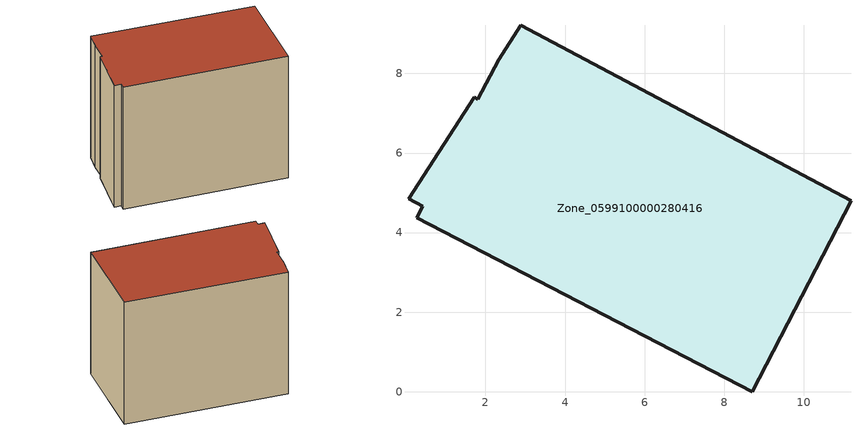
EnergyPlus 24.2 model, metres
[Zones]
Zone_0599100000280416
 floor ground (C_G): 11.19,4.8 8.7,0 0.27,4.37 0.42,4.66 0.07,4.85 1.72,7.4 1.81,7.35 2.33,8.35 2.89,9.21 z0
 wall outside (C_F): 2.89,9.21 2.33,8.35 1.81,7.35 1.72,7.4 0.07,4.85 0.42,4.66 0.27,4.37 8.7,0 11.19,4.8 2.89,9.21 z0:7.79
 roof outside (C_R): 11.19,4.8 2.89,9.21 2.33,8.35 1.81,7.35 1.72,7.4 0.07,4.85 0.42,4.66 0.27,4.37 8.7,0 z7.79
[BUILDING]
Pand.0599100000280416: North Axis=0; Terrain=City; Loads Convergence Tolerance Value=0.04; Temperature Convergence Tolerance Value=0.4; Solar Distribution=FullExterior; Maximum Number of Warmup Days=25; Minimum Number of Warmup Days=1
[Site:Location]
Rotterdam.The.Hague.AP_ZH_NLD Design_Conditions: Latitude=51.96; Longitude=4.45; Time Zone=1; Elevation=-4.5
[SITE:GROUNDTEMPERATURE:BUILDINGSURFACE]
18, 18, 18, 18, 18, 18, 18, 18, 18, 18, 18, 18
[MATERIAL] Thermal Absorptance=0.9; Solar Absorptance=0.7; Visible Absorptance=0.7
Name | Roughness | Thickness | Conductivity | Density | Specific Heat
G.TC.1946 | MediumSmooth | 0.15 | 1 | 540 | 1210
F.TC.1946 | Rough | 0.3 | 0.857143 | 1920 | 840
R.TC.1946 | MediumRough | 0.2 | 0.909091 | 1500 | 1000
[CONSTRUCTION]
C_G: G.TC.1946
C_F: F.TC.1946
C_R: R.TC.1946
[ZONE]
Zone_0599100000280416: Type=1; Multiplier=1; Ceiling Height=Autocalculate; Volume=Autocalculate; Floor Area=autocalculate; Part of Total Floor Area=Yes
[ZONEINFILTRATION:DESIGNFLOWRATE]
Infil_Zone_0599100000280416: Zone or ZoneList or Space or SpaceList=Zone_0599100000280416; Schedule=AlwaysOn; Design Flow Rate Calculation Method=Flow/Area; Flow Rate per Floor Area=0.003; Constant Term Coefficient=1; Temperature Term Coefficient=0; Velocity Term Coefficient=0; Velocity Squared Term Coefficient=0
[HVACTEMPLATE:ZONE:IDEALLOADSAIRSYSTEM]
Zone_0599100000280416: Maximum Heating Supply Air Temperature=50; Minimum Cooling Supply Air Temperature=13; Maximum Heating Supply Air Humidity Ratio=0.0156; Minimum Cooling Supply Air Humidity Ratio=0.0077; Heating Limit=NoLimit; Cooling Limit=NoLimit; Dehumidification Control Type=ConstantSensibleHeatRatio; Cooling Sensible Heat Ratio=0.7; Dehumidification Setpoint=60; Humidification Control Type=None; Humidification Setpoint=30; Outdoor Air Method=None; Outdoor Air Flow Rate per Person=0.00944; Outdoor Air Flow Rate per Zone Floor Area=0; Outdoor Air Flow Rate per Zone=0; Demand Controlled Ventilation Type=None; Outdoor Air Economizer Type=NoEconomizer; Heat Recovery Type=None; Sensible Heat Recovery Effectiveness=0.7; Latent Heat Recovery Effectiveness=0.65
[ZONECONTROL:THERMOSTAT]
ThermostatControl_Zone_0599100000280416: Zone or ZoneList=Zone_0599100000280416; Control Type Schedule=DualSetpointControlType; Control 1=Thermostat_Zone_0599100000280416; Temperature Difference Between Cutout And Setpoint=0
[THERMOSTATSETPOINT:DUALSETPOINT]
Thermostat_Zone_0599100000280416: Heating Setpoint Temperature Schedule=HeatingSetpoint_Zone_0599100000280416; Cooling Setpoint Temperature Schedule=CoolingSetpoint_Zone_0599100000280416
[SCHEDULE:COMPACT]
HeatingSetpoint_Zone_0599100000280416: Through: 12/31, For: AllDays, Until: 24:00, 21
CoolingSetpoint_Zone_0599100000280416: Through: 12/31, For: AllDays, Until: 24:00, 24
DualSetpointControlType: Through: 12/31, For: AllDays, Until: 24:00, 4
AlwaysOn: Through: 12/31, For: AllDays, Until: 24:00, 1
